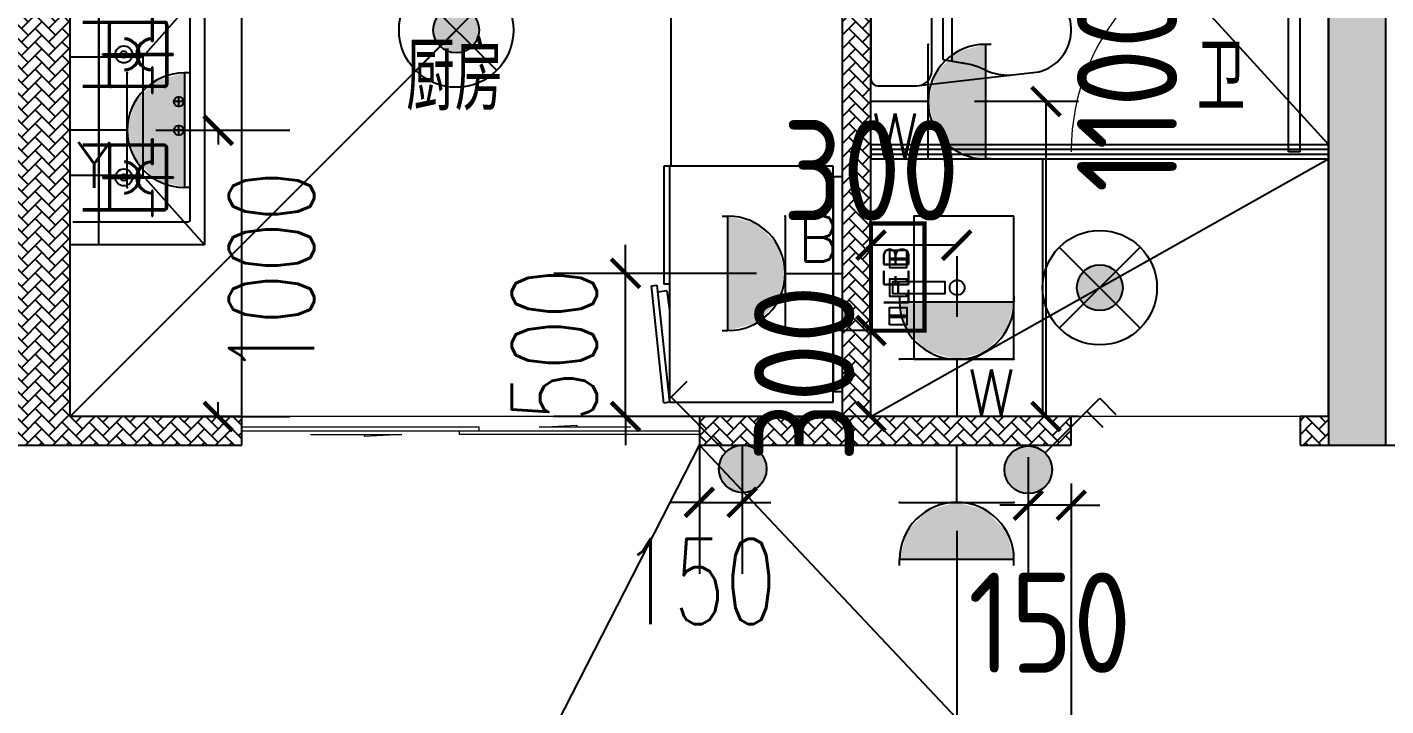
# Model space of a CAD drawing. Extents: x 3753737 to 4713801, y -857380 to 24339.
# Drawn here: x 4224763 to 4229513, y -763247 to -760876 of the extents above; entities that cross this region are included whole.
import ezdxf
from ezdxf.enums import TextEntityAlignment as Align

# ---------------------------------------------------------------- set-up
doc = ezdxf.new("R2010")
doc.units = 0
doc.header["$LTSCALE"] = 1000
doc.header["$MEASUREMENT"] = 0
doc.linetypes.add('DASH', pattern=[0.35, 0.25, -0.1])
doc.layers.get('0').update_dxf_attribs({"linetype": 'CONTINUOUS'})
doc.layers.get('Defpoints').update_dxf_attribs({"linetype": 'CONTINUOUS'})
for name, color, linetype in [('!!电气', 1, 'CONTINUOUS'), ('COLU', 7, 'CONTINUOUS'), ('CURTWALL', 4, 'CONTINUOUS'), ('EQUIP-插座', 3, 'CONTINUOUS'), ('EQUIP-照明', 3, 'CONTINUOUS'), ('IP-bath&kitchen-JOHNSON', 4, 'CONTINUOUS'), ('LVTRY', 252, 'CONTINUOUS'), ('P-bath&kitchen-JOHNSON', 4, 'CONTINUOUS'), ('S-砼墙填充', 251, 'CONTINUOUS'), ('TEL_TEXT', 7, 'CONTINUOUS'), ('WALL', 252, 'CONTINUOUS'), ('保温', 6, 'CONTINUOUS'), ('建筑-排气道', 252, 'CONTINUOUS')]:
    doc.layers.add(name, color=color, linetype=linetype)
for name, color, linetype, lineweight in [('EQUIP-消防', 3, 'CONTINUOUS', 20), ('PUB_HATCH', 8, 'CONTINUOUS', 9), ('PUB_TEXT', 7, 'CONTINUOUS', 20), ('WINDOW', 146, 'CONTINUOUS', 20), ('平面-空调预留孔', 252, 'CONTINUOUS', 15), ('立面-洞口示意', 252, 'CONTINUOUS', 13)]:
    doc.layers.add(name, color=color, linetype=linetype, lineweight=lineweight)
doc.styles.add('_TCH_DIM_T3', font='SIMPLEX.shx', dxfattribs={"width": 0.705882, "bigfont": 'GBCBIG.shx'})
doc.styles.add('_TEL_DIM', font='SIMPLEX', dxfattribs={"width": 0.8, "height": 3.5, "bigfont": 'HZTXT'})
doc.styles.add('DIM_FONT', font='SIMPLEX', dxfattribs={"width": 0.7, "bigfont": 'GBCBIG'})
doc.styles.get("Standard").update_dxf_attribs({"font": 'gbenor.shx', "bigfont": 'gbcbig.shx'})
doc.dimstyles.new('_TCH_ARCH&&100', dxfattribs={"dimtxt": 297.5, "dimasz": 100, "dimexe": 250, "dimexo": 300, "dimgap": 100, "dimtad": 1, "dimdec": 0, "dimzin": 0, "dimdsep": 46, "dimtxsty": '_TCH_DIM_T3', "dimblk": 'ARCHTICK', "dimcen": 0.09, "dimclrt": 7, "dimazin": 2, "dimtfac": 1, "dimtdec": 0, "dimtix": 1, "dimtmove": 2, "dimatfit": 3, "dimfxl": 1, "dimtolj": 1, "dimtzin": 0, "dimarcsym": 0})
doc.dimstyles.get("Standard").update_dxf_attribs({"dimscale": 100, "dimtxt": 3.5, "dimasz": 1, "dimexe": 2.5, "dimexo": 3, "dimgap": 1.5, "dimtad": 1, "dimdec": 0, "dimzin": 0, "dimdsep": 46, "dimtxsty": 'Standard', "dimblk": 'ARCHTICK', "dimcen": 0.09, "dimadec": 0, "dimazin": 0, "dimtfac": 1, "dimtdec": 0, "dimtix": 1, "dimtmove": 2, "dimatfit": 3, "dimfxl": 1, "dimtolj": 1, "dimtzin": 0, "dimarcsym": 0})
pattern_1 = [(45, (0, 0), (0, 47.4157523), [100.584, -33.528]), (135, (23.708, 23.708), (3e-15, 47.4157523), [100.584, -33.528])]

# ---------------------------------------------------------------- blocks, each defined once
blk = doc.blocks.new('GDGDGRD')
at = {"layer": 'S-砼墙填充'}
h = blk.add_hatch(color=252, dxfattribs=at)
h.dxf.hatch_style = 1
h.paths.add_polyline_path([(440466.6, 295815.4), (440466.6, 295615.4), (440816.5, 295615.4), (440816.5, 292815.4), (441016.5, 292815.4), (441016.5, 295815.4)])
at = {"layer": 'COLU', "color": 252}
blk.add_lwpolyline([(440466.6, 295815.4), (440466.6, 295615.4), (440816.5, 295615.4), (440816.5, 292815.4), (441016.5, 292815.4), (441016.5, 295815.4)], close=True, dxfattribs=at)
blk = doc.blocks.new('$lvtry$00000171')
for p, q in [((-74.2, 10.6), (-10.6, 74.2)), ((-69.8, -27.4), (27.4, 69.8)), ((-53, -53), (53, 53)), ((-27.4, -69.8), (69.8, 27.4)), ((10.6, -74.2), (74.2, -10.6))]:
    blk.add_line(p, q)
blk.add_circle((0, 0), 75)
blk.add_point((0, 0))
blk = doc.blocks.new('DSGDFGF')
blk.add_hatch(color=252).paths.add_polyline_path([(677792.1, 343575.9), (677790.9, 343578.7), (677782.6, 343575.2), (677783.8, 343572.5)])
at = {"color": 252}
for p, q in [((677781, 343575.1), (677792.8, 343580)), ((677781.6, 343574.8), (677782.2, 343575)), ((677792.6, 343568.1), (677782.1, 343568.1)), ((677792.6, 343566.8), (677782.1, 343566.8)), ((677782.2, 343575), (677783.5, 343571.8)), ((677782.3, 343566.8), (677782.3, 343547.2)), ((677783.5, 343571.8), (677792.7, 343575.6)), ((677787.3, 343577.7), (677787.3, 343538.6)), ((677791.4, 343578.9), (677793.1, 343579.6)), ((677791.4, 343578.9), (677792.7, 343575.6)), ((677792.3, 343566.8), (677792.3, 343545.4)), ((677781.8, 343558.8), (677784, 343558.3)), ((677784, 343558.3), (677781.8, 343558.3)), ((677792.9, 343558.9), (677790.7, 343558.4)), ((677790.7, 343558.4), (677792.9, 343558.4)), ((676457.7, 342790), (676387, 342860.7)), ((676468.9, 342807.1), (676404.1, 342871.9)), ((676471.8, 342832.4), (676429.4, 342874.8)), ((677752.3, 342860.3), (677792.3, 342860.3)), ((677752.3, 342080.3), (677752.3, 342860.3)), ((677792.3, 342080.3), (677792.3, 342860.3)), ((676415.3, 342775.8), (676372.8, 342818.3)), ((676440.6, 342778.8), (676375.8, 342843.6)), ((676292.3, 342675.2), (676292.3, 342335.2)), ((676451.7, 342700.2), (676317.3, 342700.2)), ((676451.7, 342700.2), (676891.6, 342650.1)), ((676505, 342363.4), (676505, 342646.9)), ((676543.6, 342608.4), (676622.4, 342622)), ((676543.6, 342608.4), (676543.6, 342402)), ((676575.6, 342613.9), (676575.6, 342396.5)), ((676543.6, 342402), (676622.4, 342388.4)), ((676451.7, 342310.2), (676879.4, 342358.9)), ((676317.3, 342310.2), (676451.7, 342310.2)), ((677792.3, 342080.3), (677752.3, 342080.3))]:
    blk.add_line(p, q, dxfattribs=at)
for points in [[(676792.3, 341855.3), (676442.3, 341855.3), (676442.3, 341355.6), (676792.3, 341355.6)], [(676357.2, 341735.5), (676357.2, 341675.5), (676417.2, 341675.5), (676417.2, 341735.5)], [(676412.2, 341708.5), (676412.2, 341702.5), (676362.2, 341702.5), (676362.2, 341708.5)], [(676387.2, 341585.5), (676387.2, 341625.5), (676367.2, 341625.5), (676367.2, 341585.5)], [(676387.2, 341625.5), (676387.2, 341585.5), (676552.2, 341585.5), (676552.2, 341625.5)], [(676357.2, 341475.5), (676357.2, 341535.5), (676417.2, 341535.5), (676417.2, 341475.5)], [(676412.2, 341502.5), (676412.2, 341508.5), (676362.2, 341508.5), (676362.2, 341502.5)]]:
    blk.add_lwpolyline(points, close=True, dxfattribs=at)
blk.add_lwpolyline([(676417.2, 341625.5), (676417.2, 341635.5), (676357.2, 341635.5), (676357.2, 341575.5), (676417.2, 341575.5), (676417.2, 341585.5)], dxfattribs=at)
blk.add_circle((676593.5, 341605.5), 26, dxfattribs=at)
for centre, radius, start, end in [((677793.5, 343561.9), 13.5, 155.1524, 208.9779), ((677800.8, 343573.5), 20.5, 177.9915, 196.9003), ((677781.4, 343574.2), 1, 111.5266, 175.7652), ((677800.9, 343573.5), 19.5, 177.4658, 196.2484), ((677781.9, 343574.4), 0.5, 112.733, 178.0542), ((677796, 343562.2), 14.6, 161.8973, 193.7147), ((677816.4, 343571), 24, 160.7609, 187.0487), ((677781, 343562.3), 12.4, 343.9451, 21.3478), ((677793.2, 343578.9), 1.17, 340.0401, 112.533), ((677781.3, 343561.9), 13.4, 330.1502, 25.0815), ((677793.2, 343579.1), 0.5, 340.7609, 112.533), ((677813.7, 343571.4), 20.6, 160.0401, 190.8473), ((677782.1, 343555.6), 0.5, 208.9779, 24.2283), ((677791.2, 343559.6), 9.42, 188.0154, 204.2283), ((677781.4, 343560.5), 11.7, 335.4186, 349.5177), ((677792.5, 343555.5), 0.5, 155.4186, 330.1502), ((676317.3, 342675.2), 25, 90, 180), ((676451.7, 342646.9), 53.3, 0, 90), ((676566.3, 342910.4), 293.8, 278.5172, 296.4631), ((676779.2, 342438.8), 224.1, 90, 111.4798), ((676839.7, 342506.4), 152.8, 285.0773, 70.1181), ((676566.3, 342100), 293.8, 63.5369, 81.4828), ((676317.3, 342335.2), 25, 180, 270), ((676451.7, 342363.4), 53.3, 270, 0), ((676779.2, 342571.5), 224.1, 248.5202, 270)]:
    blk.add_arc(centre, radius, start, end, dxfattribs=at)
at = {"color": 252, "lineweight": 13}
blk.add_arc((677772.3, 342080.3), 780, 91.4693, 180, dxfattribs=at)
at = {"color": 252, "extrusion": (0, 0, -1)}
blk.add_ellipse((676422.3, 342825.3), major_axis=(-35.4, 35.4), ratio=1, start_param=5.497787, end_param=11.780972, dxfattribs=at)
at = {"color": 252}
blk.add_open_spline([(677782.3, 343547.2), (677783.2, 343546.4), (677785, 343544.8), (677788.2, 343548.5), (677790.8, 343546.6), (677792.3, 343545.4)], degree=3, knots=[0, 0, 0, 0, 3.066329, 6.218313, 11.124135, 11.124135, 11.124135, 11.124135], dxfattribs=at)
blk.add_point((676422.3, 342825.3), dxfattribs=at)
at = {"layer": 'CURTWALL', "color": 252}
for p, q in [((676292.3, 342105.3), (677892.3, 342105.3)), ((676292.3, 342105.3), (676292.3, 342055.3)), ((677892.3, 342105.3), (677892.3, 342055.3)), ((676292.3, 342088.7), (677892.3, 342088.7)), ((676292.3, 342072), (677892.3, 342072)), ((676292.3, 342055.3), (677892.3, 342055.3))]:
    blk.add_line(p, q, dxfattribs=at)
at = {"layer": 'IP-bath&kitchen-JOHNSON', "color": 252}
for p, q in [((676492.3, 343855.3), (676492.3, 343055)), ((676542.3, 343855.3), (676542.3, 342955)), ((676755.5, 343548.5), (676817.3, 343638)), ((676542.3, 343553.9), (676542.4, 343406.7)), ((676715.9, 343490.9), (676591.6, 343490.9)), ((676803.7, 343480.3), (676967, 343480.3)), ((676715.9, 343469.9), (676591.6, 343469.9)), ((676755.5, 343412.1), (676817.3, 343322.7)), ((676492.3, 343055), (676292.3, 343055)), ((676542.3, 343035), (677892.3, 343035)), ((676542.3, 343000), (677192.3, 343000)), ((677192.3, 342990), (677192.3, 343000)), ((676542.3, 342955), (676292.3, 342955)), ((676542.3, 342990), (677192.3, 342990)), ((676542.3, 342955), (677892.3, 342955)), ((677892.3, 342990), (677792.3, 342990)), ((677792.3, 342980), (677792.3, 342990)), ((677892.3, 342980), (677792.3, 342980))]:
    blk.add_line(p, q, dxfattribs=at)
blk.add_lwpolyline([(676542.3, 343553.9), (676558.1, 343553.9), (676558.1, 343406.7), (676542.4, 343406.7)], dxfattribs=at)
for points in [[(676573, 343506.6, 0.364142), (676558.1, 343518.1, 0.020495)], [(676591.6, 343490.9, -0.21439), (676573, 343506.6, -7.649644)], [(676573, 343454, -0.364142), (676558.1, 343442.6, -0.020495)], [(676591.8, 343469.9, 0.214893), (676573, 343454, 7.649644)]]:
    blk.add_lwpolyline(points, format="xyb", dxfattribs=at)
blk.add_arc((676715.9, 343480.4), 10.5, 270.0085, 90.0085, dxfattribs=at)
for centre, major_axis, ratio, start_param, end_param in [((676723.6, 343480.4), (0, 53.6), 0.987577, 1.76809, 7.656688), ((676721.1, 343480.4), (0, -51), 0.990052, -1.36297, 4.504563), ((676720.1, 343480.4), (0, -26.8), 0.994812, -1.167677, 4.309269), ((676707.1, 343492.9), (-1.43, 0), 0.85, 4.712389, 10.995574), ((676731.5, 343492.9), (-1.43, 0), 0.85, 4.712389, 10.995574), ((676707.1, 343467.9), (-1.43, 0), 0.85, -1.570796, 4.712389), ((676731.5, 343467.9), (-1.43, 0), 0.85, 4.712389, 10.995574)]:
    blk.add_ellipse(centre, major_axis=major_axis, ratio=ratio, start_param=start_param, end_param=end_param, dxfattribs=at)
at = {"layer": 'LVTRY', "color": 252}
for p, q in [((676292.3, 341155.3), (676292.3, 342055.3)), ((676292.3, 342055.3), (676892.3, 342055.3)), ((676892.3, 342055.3), (676892.3, 341155.3)), ((676892.3, 341155.3), (676292.3, 341155.3))]:
    blk.add_line(p, q, dxfattribs=at)
at = {"layer": 'P-bath&kitchen-JOHNSON', "color": 252}
for p, q in [((677792.3, 343566.8), (677782.3, 343566.8)), ((677782.3, 343566.8), (677782.3, 342980)), ((677792.3, 342980), (677792.3, 343566.8)), ((677745, 343529.5), (677745, 343504.1)), ((677776.6, 343529.5), (677745, 343529.5)), ((677782.2, 343542.4), (677788.6, 343542.4)), ((677782.2, 343512.4), (677782.2, 343542.4)), ((677785.1, 343542.4), (677787.4, 343540.1)), ((677785.1, 343523.3), (677785.1, 343542.4)), ((677785.1, 343531.5), (677785.1, 343512.4)), ((677787.4, 343524.9), (677787.4, 343540.1)), ((677787.4, 343524.9), (677787.4, 343514.7)), ((677788.6, 343542.4), (677790.3, 343540.6)), ((677788.6, 343540.1), (677788.6, 343542.4)), ((677790.3, 343540.1), (677790.3, 343540.6)), ((677798.5, 343529.5), (677853.2, 343529.5)), ((677803.9, 343542.4), (677806.8, 343542.4)), ((677803.9, 343542.4), (677803.9, 343512.4)), ((677806.8, 343542.4), (677809.1, 343540.1)), ((677806.8, 343542.4), (677806.8, 343524.9)), ((677806.8, 343512.4), (677806.8, 343529.8)), ((677809.1, 343514.7), (677809.1, 343540.1)), ((677830.2, 343504.1), (677830.2, 343529.5)), ((677709.2, 343493.7), (677709.2, 343078.1)), ((677709.2, 343493.7), (677734.6, 343493.7)), ((677734.6, 343493.7), (677734.6, 343078.1)), ((677776.6, 343504.1), (677745, 343504.1)), ((677782.2, 343512.4), (677788.6, 343512.4)), ((677785.1, 343512.4), (677787.4, 343514.7)), ((677788.6, 343514.7), (677788.6, 343512.4)), ((677788.6, 343512.4), (677790.3, 343514.1)), ((677790.3, 343514.7), (677790.3, 343514.1)), ((677798.5, 343504.1), (677853.2, 343504.1)), ((677803.9, 343512.4), (677806.8, 343512.4)), ((677806.8, 343512.4), (677809.1, 343514.7)), ((677709.2, 343078.1), (677734.6, 343078.1)), ((677744.9, 343042.3), (677744.9, 343067.7)), ((677744.9, 343067.7), (677776.6, 343067.7)), ((677778.9, 343070), (677776.6, 343067.7)), ((677776.6, 343067.7), (677776.6, 343042.3)), ((677778.9, 343070), (677778.9, 343040)), ((677781.8, 343070), (677778.9, 343070)), ((677781.8, 343070), (677781.8, 343040)), ((677793.3, 343070), (677796.2, 343070)), ((677793.3, 343040), (677793.3, 343070)), ((677796.2, 343040), (677796.2, 343070)), ((677796.2, 343070), (677797.9, 343068.3)), ((677797.9, 343041.8), (677797.9, 343068.3)), ((677744.9, 343042.3), (677776.6, 343042.3)), ((677778.9, 343040), (677776.6, 343042.3)), ((677781.8, 343040), (677778.9, 343040)), ((677793.3, 343040), (677796.2, 343040)), ((677782.3, 342980), (677792.3, 342980))]:
    blk.add_line(p, q, dxfattribs=at)
at = {"layer": 'P-bath&kitchen-JOHNSON', "color": 252, "linetype": 'DASH'}
blk.add_arc((677778.5, 342977.6), 586.2, 89.7967, 179.3922, dxfattribs=at)
at = {"layer": 'P-bath&kitchen-JOHNSON', "color": 252}
blk.add_arc((677844.7, 343516.8), 15.3, 304.053, 55.9616, dxfattribs=at)
for centre, major_axis, start_param, end_param in [((677745, 343493.7), (0, 10.4), 0, 1.570796), ((677744.9, 343078.1), (0, 35.7), 1.570796, 3.141593), ((677744.9, 343078.1), (0, 10.4), 1.570796, 3.141593)]:
    blk.add_ellipse(centre, major_axis=major_axis, ratio=1, start_param=start_param, end_param=end_param, dxfattribs=at)
at = {"layer": 'LVTRY', "color": 252, "xscale": -0.6666666667107826, "yscale": 0.6666666667107826}
blk.add_blockref('$lvtry$00000171', (676672.3, 343725.3), dxfattribs=at)
blk = doc.blocks.new('A-Kitchen-7')
at = {"layer": 'LVTRY'}
for p, q in [((-518.7, 779.7), (-7.2, 834.3)), ((-7.2, 834.3), (-3.6, 810.6)), ((-515, 756), (-518.7, 779.7)), ((-3.6, 810.6), (-515, 756)), ((-29.1, 767), (-35.2, 806.4)), ((515, 780), (0, 780)), ((0, 756), (0, 780)), ((515, 756), (515, 780)), ((515, 756), (-515, 756)), ((-515, 756), (-515, 40)), ((-485.6, 760.5), (-484.9, 756)), ((-29.1, 767), (-112.1, 756)), ((515, 40), (515, 756)), ((-515, 40), (515, 40))]:
    blk.add_line(p, q, dxfattribs=at)
blk.add_lwpolyline([(-468.9, 40), (-468.9, 0), (468.9, 0), (468.9, 40)], close=True, dxfattribs=at)
blk = doc.blocks.new('rtyg7uyhg')
at = {"layer": 'LVTRY'}
for p, q in [((193590.3, 45458.1), (193590.3, 45069.5)), ((194234.6, 45488.8), (193621, 45488.8)), ((194265.3, 45069.5), (194265.3, 45458.1)), ((193896.4, 45429.9), (193857.6, 45326.3)), ((193925.8, 45440.4), (193940.1, 45432.2)), ((193682.3, 45407), (193887.8, 45407)), ((193875.3, 45316), (193945.6, 45401.5)), ((194111.9, 45407), (194173.3, 45407)), ((193621, 45130.8), (193621, 45345.6)), ((193857.6, 45326.3), (193875.3, 45316)), ((194009.6, 45345.6), (194009.6, 45130.8)), ((194050.5, 45130.8), (194050.5, 45345.6)), ((194234.6, 45345.6), (194234.6, 45130.8)), ((193621, 45038.8), (194234.6, 45038.8)), ((193948.3, 45069.5), (193682.3, 45069.5)), ((194173.3, 45069.5), (194111.9, 45069.5))]:
    blk.add_line(p, q, dxfattribs=at)
for centre, radius in [((193866.4, 45437.7), 20.5), ((193989.2, 45437.7), 20.5), ((194071, 45437.7), 20.5), ((193815.3, 45238.2), 25.6), ((194137.5, 45238.2), 25.6)]:
    blk.add_circle(centre, radius, dxfattribs=at)
for centre, radius, start, end in [((193621, 45458.1), 30.7, 90, 180), ((194234.6, 45458.1), 30.7, 360, 90), ((193915.6, 45422.7), 20.5, 60, 159.4623), ((193929.8, 45414.5), 20.5, 320.5377, 60), ((193682.3, 45345.6), 61.4, 90, 180), ((193948.3, 45345.6), 61.4, 360, 90), ((194111.9, 45345.6), 61.4, 90, 180), ((194173.3, 45345.6), 61.4, 360, 90), ((193682.3, 45130.8), 61.4, 180, 270), ((193948.3, 45130.8), 61.4, 270, 360), ((194111.9, 45130.8), 61.4, 180, 270), ((194173.3, 45130.8), 61.4, 270, 360), ((193621, 45069.5), 30.7, 180, 270), ((194234.6, 45069.5), 30.7, 270, 360)]:
    blk.add_arc(centre, radius, start, end, dxfattribs=at)
at = {"layer": 'LVTRY', "style": 'DIM_FONT', "width": 0.8, "flags": 9}
for tag in ['YSIZE', 'XSIZE']:
    blk.add_attdef(tag, (193927.8, 45487.8), '', height=0.5, rotation=90, dxfattribs=at)
blk = doc.blocks.new('FRSDFDGDGDRGDR')
at = {"layer": '平面-空调预留孔', "color": 252}
for p, q in [((699612.3, 775044), (699612.3, 775441.2)), ((699618.9, 775447.8), (699746.3, 775447.8)), ((699746.3, 775447.8), (699746.3, 775355.4)), ((699719.9, 775342.2), (699719.9, 775143)), ((699726.5, 775348.8), (699739.7, 775348.8)), ((699726.5, 775136.4), (699739.7, 775136.4)), ((699746.3, 775129.8), (699746.3, 775037.4)), ((699746.3, 775037.4), (699618.9, 775037.4))]:
    blk.add_line(p, q, dxfattribs=at)
blk.add_lwpolyline([(699766.1, 775166.7), (699792.5, 775153.5), (699792.5, 775057.2), (699766.1, 775044), (699766.1, 775017.6), (699618.9, 775017.6, -0.414214), (699592.5, 775044), (699592.5, 775441.2, -0.414214), (699618.9, 775467.6), (699766.1, 775467.6), (699766.1, 775441.2), (699792.5, 775428), (699792.5, 775331.6), (699766.1, 775318.4)], format="xyb", close=True, dxfattribs=at)
for centre, radius in [((699739.7, 775331.6), 10.6), ((699739.7, 775243.2), 15.8), ((699739.7, 775153.5), 10.6)]:
    blk.add_circle(centre, radius, dxfattribs=at)
for centre, start, end in [((699618.9, 775441.2), 90, 180), ((699726.5, 775342.2), 90, 180), ((699739.7, 775355.4), 270, 360), ((699726.5, 775143), 180, 270), ((699739.7, 775129.8), 0, 90), ((699618.9, 775044), 180, 270)]:
    blk.add_arc(centre, 6.6, start, end, dxfattribs=at)
blk = doc.blocks.new('*U152')
h = blk.add_hatch(color=5)
h.set_gradient(color1=(0, 0, 255), rotation=180, tint=1)
h.paths.add_polyline_path([(0, 0), (-6.35, -6.35), (-6.35, -2.159), (-15, -2.159), (-15, 2.159), (-6.35, 2.159), (-6.35, 6.35)])
at = {"color": 0, "linetype": 'Continuous'}
blk.add_lwpolyline([(0, 0), (-6.35, -6.35), (-6.35, -2.159), (-15, -2.159), (-15, 2.159), (-6.35, 2.159), (-6.35, 6.35)], close=True, dxfattribs=at)
blk = doc.blocks.new('VXCVXVXVDXVDX')
at = {"layer": 'PUB_HATCH'}
blk.add_hatch(color=252, dxfattribs=at).paths.add_polyline_path([(436751.6, 295600.4), (436751.6, 295330.4), (436646.6, 295330.4), (436646.6, 295345.4), (436716.6, 295345.4), (436736.6, 295365.4), (436736.6, 295565.4), (436716.6, 295585.4), (436466.6, 295585.4), (436446.6, 295565.4), (436446.6, 295365.4), (436466.6, 295345.4), (436536.6, 295345.4), (436536.6, 295330.4), (436431.6, 295330.4), (436431.6, 295600.4)])
at = {"layer": 'LVTRY', "color": 252}
for p, q in [((436536.6, 295345.4), (436536.6, 295330.4)), ((436646.6, 295345.4), (436646.6, 295330.4)), ((436416.6, 294415.4), (436886.8, 294415.4)), ((436516.6, 293515.4), (436516.6, 294415.4)), ((436670.8, 294172.4), (436886.8, 294415.4)), ((436886.8, 294415.4), (436886.8, 293515.4)), ((436826.6, 294335.4), (436426.6, 294335.4)), ((436516.6, 294325.4), (436516.6, 293605.4)), ((436701.8, 294225.4), (436701.8, 294315.4)), ((436701.8, 294315.4), (436706.3, 294315.4)), ((436706.3, 294315.4), (436706.3, 294225.4)), ((436836.6, 293605.4), (436836.6, 294325.4)), ((436461.6, 294295.4), (436746.6, 294295.4)), ((436461.6, 294290.4), (436746.6, 294290.4)), ((436551.6, 294075.4), (436551.6, 294285.4)), ((436556.6, 294075.4), (436556.6, 294285.4)), ((436751.6, 294285.4), (436751.6, 294075.4)), ((436756.6, 294285.4), (436756.6, 294075.4)), ((436706.3, 294225.4), (436701.8, 294225.4)), ((436416.6, 294172.4), (436670.8, 294172.4)), ((436516.6, 293757.3), (436516.6, 294172.4)), ((436531.6, 294182.6), (436659.1, 294182.6)), ((436531.6, 294178.1), (436531.6, 294182.6)), ((436659.1, 294178.1), (436531.6, 294178.1)), ((436776.6, 294182.6), (436649.1, 294182.6)), ((436649.1, 294182.6), (436649.1, 294178.1)), ((436649.1, 294178.1), (436776.6, 294178.1)), ((436659.1, 294182.6), (436659.1, 294178.1)), ((436670.8, 294172.4), (436670.8, 293757.3)), ((436776.6, 294178.1), (436776.6, 294182.6)), ((436706.3, 294135.4), (436701.8, 294135.4)), ((436701.8, 294135.4), (436701.8, 294045.4)), ((436706.3, 294045.4), (436706.3, 294135.4)), ((436746.6, 294070.4), (436461.6, 294070.4)), ((436746.6, 294065.4), (436461.6, 294065.4)), ((436701.8, 294045.4), (436706.3, 294045.4)), ((436796.6, 293996), (436796.6, 294034.8)), ((436816, 294015.4), (436777.2, 294015.4)), ((436796.6, 293896), (436796.6, 293934.8)), ((436701.8, 293795.4), (436701.8, 293885.4)), ((436701.8, 293885.4), (436706.3, 293885.4)), ((436706.3, 293885.4), (436706.3, 293795.4)), ((436816, 293915.4), (436777.2, 293915.4)), ((436746.6, 293865.4), (436461.6, 293865.4)), ((436746.6, 293860.4), (436461.6, 293860.4)), ((436551.6, 293855.4), (436551.6, 293645.4)), ((436556.6, 293855.4), (436556.6, 293645.4)), ((436751.6, 293645.4), (436751.6, 293855.4)), ((436756.6, 293645.4), (436756.6, 293855.4)), ((436706.3, 293795.4), (436701.8, 293795.4)), ((436670.8, 293757.3), (436416.6, 293757.3)), ((436659.1, 293752.6), (436531.6, 293752.6)), ((436531.6, 293752.6), (436531.6, 293748.1)), ((436531.6, 293748.1), (436659.1, 293748.1)), ((436649.1, 293748.1), (436649.1, 293752.6)), ((436649.1, 293752.6), (436776.6, 293752.6)), ((436776.6, 293748.1), (436649.1, 293748.1)), ((436659.1, 293748.1), (436659.1, 293752.6)), ((436886.8, 293515.4), (436670.8, 293757.3)), ((436776.6, 293752.6), (436776.6, 293748.1)), ((436706.3, 293705.4), (436701.8, 293705.4)), ((436701.8, 293705.4), (436701.8, 293615.4)), ((436706.3, 293615.4), (436706.3, 293705.4)), ((436461.6, 293640.4), (436746.6, 293640.4)), ((436461.6, 293635.4), (436746.6, 293635.4)), ((436701.8, 293615.4), (436706.3, 293615.4)), ((436426.6, 293595.4), (436826.6, 293595.4)), ((436886.8, 293515.4), (436416.6, 293515.4))]:
    blk.add_line(p, q, dxfattribs=at)
for points in [[(436416.6, 295615.4), (436766.6, 295615.4), (436766.6, 295315.4), (436416.6, 295315.4)], [(436431.6, 295600.4), (436751.6, 295600.4), (436751.6, 295330.4), (436431.6, 295330.4)], [(436716.6, 295345.4), (436466.6, 295345.4), (436446.6, 295365.4), (436446.6, 295565.4), (436466.6, 295585.4), (436716.6, 295585.4), (436736.6, 295565.4), (436736.6, 295365.4), (436716.6, 295345.4)]]:
    blk.add_lwpolyline(points, close=True, dxfattribs=at)
blk.add_lwpolyline([(437016.6, 292915.4), (437016.6, 295015.4), (438516.6, 295015.4), (438516.6, 293789.4)], dxfattribs=at)
for centre, radius in [((436604.1, 294180.4), 29.7), ((436604.1, 294180.4), 11.7), ((436796.6, 294015.4), 17), ((436796.6, 293915.4), 17), ((436604.1, 293750.4), 29.7), ((436604.1, 293750.4), 11.7)]:
    blk.add_circle(centre, radius, dxfattribs=at)
for centre, radius, start, end in [((436526.6, 294325.4), 10, 90, 180), ((436826.6, 294325.4), 10, 0, 90), ((436561.6, 294285.4), 10, 90, 180), ((436561.6, 294285.4), 5, 90, 180), ((436746.6, 294285.4), 10, 0, 90), ((436746.6, 294285.4), 5, 0, 90), ((436604.1, 294180.4), 56.7, 2.2742, 87.7258), ((436604.1, 294180.4), 52.2, 2.4704, 87.5296), ((436704.1, 294180.4), 56.7, 92.2742, 177.7258), ((436704.1, 294180.4), 52.2, 92.4704, 177.5296), ((436604.1, 294180.4), 56.7, 272.2742, 357.7258), ((436604.1, 294180.4), 52.2, 272.4704, 357.5296), ((436704.1, 294180.4), 56.7, 182.2742, 267.7258), ((436704.1, 294180.4), 52.2, 182.4704, 267.5296), ((436561.6, 294075.4), 10, 180, 270), ((436561.6, 294075.4), 5, 180, 270), ((436746.6, 294075.4), 5, 270, 0), ((436746.6, 294075.4), 10, 270, 0), ((436561.6, 293855.4), 10, 90, 180), ((436561.6, 293855.4), 5, 90, 180), ((436746.6, 293855.4), 10, 0, 90), ((436746.6, 293855.4), 5, 0, 90), ((436604.1, 293750.4), 56.7, 2.2742, 87.7258), ((436604.1, 293750.4), 52.2, 2.4704, 87.5296), ((436704.1, 293750.4), 56.7, 92.2742, 177.7258), ((436704.1, 293750.4), 52.2, 92.4704, 177.5296), ((436604.1, 293750.4), 56.7, 272.2742, 357.7258), ((436604.1, 293750.4), 52.2, 272.4704, 357.5296), ((436704.1, 293750.4), 56.7, 182.2742, 267.7258), ((436704.1, 293750.4), 52.2, 182.4704, 267.5296), ((436561.6, 293645.4), 10, 180, 270), ((436561.6, 293645.4), 5, 180, 270), ((436746.6, 293645.4), 5, 270, 0), ((436746.6, 293645.4), 10, 270, 0), ((436526.6, 293605.4), 10, 180, 270), ((436826.6, 293605.4), 10, 270, 0)]:
    blk.add_arc(centre, radius, start, end, dxfattribs=at)
at = {"layer": '立面-洞口示意', "color": 252}
blk.add_lwpolyline([(436416.6, 295615.4), (436645.1, 295521.4), (436766.6, 295315.4)], dxfattribs=at)
at = {"color": 252, "rotation": 90}
blk.add_blockref('FRSDFDGDGDRGDR', (1212534.1, -404177.2), dxfattribs=at)
at = {"color": 252, "xscale": -1}
blk.add_blockref('rtyg7uyhg', (632006.9, 250026.6), dxfattribs=at)
at = {"layer": 'LVTRY', "color": 252, "extrusion": (0, 0, -1), "xscale": -0.7999999999883585, "yscale": 0.7999999999883585, "zscale": -0.7999999999883585, "rotation": 270}
blk.add_blockref('A-Kitchen-7', (-439116.6, 293377.4), dxfattribs=at)
at = {"layer": '建筑-排气道', "color": 252, "extrusion": (0, 0, -1), "xscale": 5, "yscale": 5, "zscale": -5, "rotation": 90}
blk.add_blockref('*U152', (-436581.7, 295283.1), dxfattribs=at)
blk = doc.blocks.new('VXVXVXDVXDVXVDX')
at = {"layer": '保温', "linetype": 'ByBlock', "ltscale": 10}
h = blk.add_hatch(dxfattribs=at)
h.set_pattern_fill('AR-HBONE', color=251, scale=55)
h.set_pattern_definition(pattern_1)
h.paths.add_polyline_path([(439216.6, 295615.4), (439116.6, 295615.4), (439116.6, 292815.4), (439216.6, 292815.2)])
h = blk.add_hatch(dxfattribs=at)
h.set_pattern_fill('AR-HBONE', color=251, scale=55)
h.set_pattern_definition(pattern_1)
h.paths.add_polyline_path([(436416.6, 294915.4), (436216.6, 294915.4), (436216.6, 292815.4), (436416.6, 292815.2)])
h = blk.add_hatch(dxfattribs=at)
h.set_pattern_fill('AR-HBONE', color=251, scale=55)
h.set_pattern_definition(pattern_1)
h.paths.add_polyline_path([(437016.6, 292815.4), (437016.6, 292915.4), (436416.6, 292915.4), (436416.6, 292815.4)])
h = blk.add_hatch(dxfattribs=at)
h.set_pattern_fill('AR-HBONE', color=251, scale=55)
h.set_pattern_definition(pattern_1)
h.paths.add_polyline_path([(439116.6, 292815.3), (439116.6, 292915.4), (438616.6, 292915.4), (438616.6, 292815.3)])
h = blk.add_hatch(dxfattribs=at)
h.set_pattern_fill('AR-HBONE', color=251, scale=55)
h.set_pattern_definition(pattern_1)
h.paths.add_polyline_path([(439916.5, 292815.4), (439916.5, 292915.4), (439216.5, 292915.4), (439216.5, 292815.4)])
h = blk.add_hatch(dxfattribs=at)
h.set_pattern_fill('AR-HBONE', color=251, scale=55)
h.set_pattern_definition([(45, (-568246.073, -58773.168), (0, 47.4157523), [100.584, -33.528]), (135, (-568222.366, -58749.46), (3e-15, 47.4157523), [100.584, -33.528])])
h.paths.add_polyline_path([(440816.5, 292815.4), (440816.5, 292915.4), (440716.5, 292915.4), (440716.5, 292815.4)])
blk = doc.blocks.new('$DorLib2D$00000131')
at = {"color": 0, "linetype": 'Continuous'}
for p, q in [((0.15, 0.125), (0.2319, 0.1973)), ((0.2319, 0.1973), (0.2319, 0.125)), ((-0.5, 0.125), (-0.5, 0)), ((0.0192, 0.125), (-0.5, 0.125)), ((0.0192, 0), (0.0192, 0.125)), ((0.35, 0.125), (0.15, 0.125)), ((-0.5, 0), (0.0192, 0)), ((-0.024, 0), (0.5, 0)), ((-0.024, -0.125), (-0.024, 0)), ((0.5, 0), (0.5, -0.125)), ((-0.35, -0.125), (-0.15, -0.125)), ((-0.2319, -0.1973), (-0.2319, -0.125)), ((-0.15, -0.125), (-0.2319, -0.1973)), ((0.5, -0.125), (-0.024, -0.125))]:
    blk.add_line(p, q, dxfattribs=at)
blk = doc.blocks.new('A$C100F5A36')
at = {"layer": 'WALL', "color": 252}
for p, q in [((30302.5, -12582.4), (30302.5, -9882.4)), ((30402.5, -12582.4), (30402.5, -9882.4)), ((32002.5, -12582.4), (32002.5, -9882.4)), ((27602.5, -12582.4), (27602.5, -10382.4)), ((28202.5, -12582.4), (27602.5, -12582.4)), ((28202.5, -12682.4), (28202.5, -12582.4)), ((30302.5, -12582.4), (29802.5, -12582.4)), ((29802.5, -12582.4), (29802.5, -12682.4)), ((31102.4, -12582.4), (30402.5, -12582.4)), ((31102.4, -12682.4), (31102.4, -12582.4)), ((32002.5, -12582.4), (31902.4, -12582.4)), ((31902.4, -12582.4), (31902.4, -12682.4)), ((27302.5, -12682.4), (27502.5, -12682.4)), ((27502.5, -12682.4), (28202.5, -12682.4)), ((29802.5, -12682.4), (30302.5, -12682.4)), ((30302.5, -12682.4), (31102.4, -12682.4)), ((31902.4, -12682.4), (32102.5, -12682.4)), ((32102.5, -12682.4), (32252.5, -12682.4))]:
    blk.add_line(p, q, dxfattribs=at)
at = {"layer": 'WINDOW', "color": 252}
for p, q in [((29802.5, -12582.4), (28202.5, -12582.4)), ((31902.4, -12582.4, 800), (31102.4, -12582.4, 800))]:
    blk.add_line(p, q, dxfattribs=at)
at = {"layer": 'WINDOW', "color": 252, "linetype": 'DASH'}
for p, q in [((31102.4, -12582.4), (31102.4, -12682.4)), ((31902.4, -12682.4), (31902.4, -12582.4))]:
    blk.add_line(p, q, dxfattribs=at)
at = {"color": 252}
for name, p in [('GDGDGRD', (-408814.1, -305497.8)), ('VXVXVXDVXDVXVDX', (-408814.1, -305497.8)), ('VXCVXVXVDXVDX', (-408814.1, -305497.8)), ('DSGDFGF', (-645889.9, -353737.7))]:
    blk.add_blockref(name, p, dxfattribs=at)
at = {"layer": 'WINDOW', "color": 252, "xscale": -1600, "yscale": -100, "zscale": -1600, "rotation": 179.9999999993902}
blk.add_blockref('$DorLib2D$00000131', (29002.5, -12632.4), dxfattribs=at)
at = {"layer": 'PUB_TEXT', "color": 252}
for s, height, p in [('厨房', 236.31, (28777.4, -11513.6)), ('卫', 236.3, (31541.6, -11513.6))]:
    blk.add_text(s, height=height, dxfattribs=at).set_placement(p)
blk = doc.blocks.new('$equip$00001149')
for p, q in [((-0.354, 0.354), (0.354, -0.354)), ((0.354, 0.354), (-0.354, -0.354))]:
    blk.add_line(p, q)
for radius in [0.5, 0.2]:
    blk.add_circle((0, 0), radius)
for points in [[(-0.1, 0.173), (0.1, 0.173), (-0.173, 0.1), (0.173, 0.1)], [(0, 0.2), (0, 0.2), (-0.1, 0.173), (0.1, 0.173)], [(-0.173, 0.1), (0.173, 0.1), (-0.2, 0), (0.2, 0)], [(-0.173, -0.1), (0.173, -0.1), (-0.2, 0), (0.2, 0)], [(-0.1, -0.173), (0.1, -0.173), (-0.173, -0.1), (0.173, -0.1)], [(0, -0.2), (0, -0.2), (-0.1, -0.173), (0.1, -0.173)]]:
    blk.add_solid(points)
at = {"flags": 9}
blk.add_attdef('A', (0, 0), '', height=0.00002, dxfattribs=at)
blk = doc.blocks.new('$equip$00001962')
for p, q in [((0.147, 0.356), (0.625, 0.833)), ((0.625, 0.833), (0.766, 0.692))]:
    blk.add_line(p, q)
blk.add_circle((0, 0.208), 0.208)
for p in [(0, 0.417), (-0.208, 0.208), (0.208, 0.208), (0, 0)]:
    blk.add_point(p)
for points in [[(-0.104, 0.389), (0.104, 0.389), (-0.18, 0.313), (0.18, 0.313)], [(0, 0.417), (0, 0.417), (-0.104, 0.389), (0.104, 0.389)], [(-0.18, 0.313), (0.18, 0.313), (-0.208, 0.208), (0.208, 0.208)], [(-0.18, 0.104), (0.18, 0.104), (-0.208, 0.208), (0.208, 0.208)], [(-0.104, 0.028), (0.104, 0.028), (-0.18, 0.104), (0.18, 0.104)], [(0, 0), (0, 0), (-0.104, 0.028), (0.104, 0.028)]]:
    blk.add_solid(points)
at = {"layer": 'TEL_TEXT', "style": '_TEL_DIM', "flags": 1}
blk.add_attdef('A', text='', height=0.00002, dxfattribs=at).set_placement((0, 0), align=Align.MIDDLE_CENTER)
blk = doc.blocks.new('$equip$00001764')
for p, q in [((-0.5, 1.05), (-0.5, 1)), ((-0.5, 1), (0.5, 1)), ((0.5, 1.05), (0.5, 1)), ((0.5, 0.5), (-0.5, 0.5)), ((0, 0.5), (0, 0))]:
    blk.add_line(p, q)
blk.add_arc((0, 1), 0.5, 180, 0)
for p in [(-0.5, 0.5), (0.5, 0.5), (0, 0)]:
    blk.add_point(p)
for points in [[(0.433, 0.75), (-0.433, 0.75), (0.5, 1), (-0.5, 1)], [(0.25, 0.567), (-0.25, 0.567), (0.433, 0.75), (-0.433, 0.75)], [(0, 0.5), (0, 0.5), (0.25, 0.567), (-0.25, 0.567)]]:
    blk.add_solid(points)
at = {"color": 7, "style": '_TEL_DIM'}
blk.add_attdef('$TEXT$', text='', height=0.4, dxfattribs=at).set_placement((0.303, 0.211), align=Align.MIDDLE_CENTER)
at = {"color": 7, "style": '_TEL_DIM', "flags": 1}
blk.add_attdef('A', text='', height=0.00002, dxfattribs=at).set_placement((0, 0), align=Align.MIDDLE_CENTER)
blk = doc.blocks.new('_ArchTick')
at = {"color": 0, "linetype": 'ByBlock', "const_width": 0.15}
blk.add_lwpolyline([(-0.5, -0.5), (0.5, 0.5)], dxfattribs=at)
blk = doc.blocks.new('*D238')
at = {"layer": '!!电气', "color": 0, "lineweight": -2, "transparency": 16777216}
for p, q in [((4227771.8, -761936), (4227463.4, -761936)), ((4227713.4, -762236), (4227713.4, -761936)), ((4227771.8, -762236), (4227463.4, -762236))]:
    blk.add_line(p, q, dxfattribs=at)
at = {"layer": 'Defpoints', "color": 0, "transparency": 16777216}
for p in [(4227713.4, -761936), (4228071.8, -761936), (4228071.8, -762236)]:
    blk.add_point(p, dxfattribs=at)
at = {"layer": '!!电气', "color": 0, "lineweight": -2, "transparency": 16777216, "xscale": 100, "yscale": 100, "zscale": 100}
for p, rotation in [((4227713.4, -761936), 90), ((4227713.4, -762236), 270)]:
    blk.add_blockref('_ArchTick', p, dxfattribs=dict(at, rotation=rotation))
at = {"layer": '!!电气', "color": 0, "transparency": 16777216, "insert": (4227480, -762086), "char_height": 350, "attachment_point": 5, "rotation": 90}
blk.add_mtext('\\A1;300', dxfattribs=at)
blk = doc.blocks.new('$equip$00002389')
for p, q in [((-0.65, 0.65), (-0.65, 0)), ((0.65, 0.65), (-0.65, 0.65)), ((0.65, 0), (0.65, 0.65)), ((-0.65, 0), (0.65, 0))]:
    blk.add_line(p, q)
at = {"const_width": 0.05}
blk.add_lwpolyline([(-0.65, 0.65), (0.65, 0.65), (0.65, 0), (-0.65, 0), (-0.65, 0.65), (0.65, 0.65)], dxfattribs=at)
for p in [(0, 0.65), (-0.65, 0.325), (0.65, 0.325), (0, 0)]:
    blk.add_point(p)
at = {"color": 7, "style": '_TEL_DIM'}
blk.add_attdef('$TEXT$', text='', height=0.3, dxfattribs=at).set_placement((0.006, 0.343), align=Align.MIDDLE_CENTER)
at = {"color": 7, "style": '_TEL_DIM', "flags": 1}
blk.add_attdef('A', text='', height=0.00002, dxfattribs=at).set_placement((0, 0), align=Align.MIDDLE_CENTER)
blk = doc.blocks.new('*D240')
at = {"layer": '!!电气', "color": 0, "lineweight": -2, "transparency": 16777216}
for p, q in [((4228013.4, -761637.6), (4227713.4, -761637.6)), ((4228013.4, -761676.2), (4228013.4, -761887.6)), ((4227713.4, -761734.6), (4227713.4, -761887.6))]:
    blk.add_line(p, q, dxfattribs=at)
at = {"layer": 'Defpoints', "color": 0, "transparency": 16777216}
for p in [(4228013.4, -761376.2), (4227713.4, -761434.6), (4227713.4, -761637.6)]:
    blk.add_point(p, dxfattribs=at)
at = {"layer": '!!电气', "color": 0, "lineweight": -2, "transparency": 16777216, "xscale": 100, "yscale": 100, "zscale": 100, "rotation": 180}
blk.add_blockref('_ArchTick', (4227713.4, -761637.6), dxfattribs=at)
at = {"layer": '!!电气', "color": 0, "lineweight": -2, "transparency": 16777216, "xscale": 100, "yscale": 100, "zscale": 100}
blk.add_blockref('_ArchTick', (4228013.4, -761637.6), dxfattribs=at)
at = {"layer": '!!电气', "color": 0, "transparency": 16777216, "insert": (4227713.4, -761376.2), "char_height": 350, "attachment_point": 5}
blk.add_mtext('\\A1;300', dxfattribs=at)
blk = doc.blocks.new('$equip$00001963')
for p, q in [((0.147, 0.356), (0.625, 0.833)), ((0.625, 0.833), (0.766, 0.692)), ((0.512, 0.72), (0.653, 0.579))]:
    blk.add_line(p, q)
blk.add_circle((0, 0.208), 0.208)
for p in [(0, 0.417), (-0.208, 0.208), (0.208, 0.208), (0, 0)]:
    blk.add_point(p)
for points in [[(-0.104, 0.389), (0.104, 0.389), (-0.18, 0.313), (0.18, 0.313)], [(0, 0.417), (0, 0.417), (-0.104, 0.389), (0.104, 0.389)], [(-0.18, 0.313), (0.18, 0.313), (-0.208, 0.208), (0.208, 0.208)], [(-0.18, 0.104), (0.18, 0.104), (-0.208, 0.208), (0.208, 0.208)], [(-0.104, 0.028), (0.104, 0.028), (-0.18, 0.104), (0.18, 0.104)], [(0, 0), (0, 0), (-0.104, 0.028), (0.104, 0.028)]]:
    blk.add_solid(points)
at = {"layer": 'TEL_TEXT', "style": '_TEL_DIM', "flags": 1}
blk.add_attdef('A', text='', height=0.00002, dxfattribs=at).set_placement((0, 0), align=Align.MIDDLE_CENTER)
blk = doc.blocks.new('*D241')
at = {"layer": '!!电气', "color": 0, "lineweight": -2, "transparency": 16777216}
for p, q in [((4228263.4, -762378.1), (4228263.4, -762796)), ((4228413.4, -762469.8), (4228413.4, -762796)), ((4228263.4, -762546), (4228163.4, -762546)), ((4228413.4, -762546), (4228263.4, -762546)), ((4228413.4, -762546), (4228513.4, -762546))]:
    blk.add_line(p, q, dxfattribs=at)
at = {"layer": 'Defpoints', "color": 0, "transparency": 16777216}
for p in [(4228263.4, -762078.1), (4228413.4, -762169.8), (4228263.4, -762546)]:
    blk.add_point(p, dxfattribs=at)
at = {"layer": '!!电气', "color": 0, "lineweight": -2, "transparency": 16777216, "xscale": 100, "yscale": 100, "zscale": 100}
blk.add_blockref('_ArchTick', (4228263.4, -762546), dxfattribs=at)
at = {"layer": '!!电气', "color": 0, "lineweight": -2, "transparency": 16777216, "xscale": 100, "yscale": 100, "zscale": 100, "rotation": 180}
blk.add_blockref('_ArchTick', (4228413.4, -762546), dxfattribs=at)
at = {"layer": '!!电气', "color": 0, "transparency": 16777216, "insert": (4228338.4, -762956.4), "char_height": 350, "attachment_point": 5}
blk.add_mtext('\\A1;150', dxfattribs=at)
blk = doc.blocks.new('*D242')
at = {"layer": '!!电气', "color": 0, "lineweight": -2, "transparency": 16777216}
for p, q in [((4228439.1, -761135.9), (4228075.4, -761135.9)), ((4228325.4, -762235.9), (4228325.4, -761135.9)), ((4228439.1, -762235.9), (4228075.4, -762235.9))]:
    blk.add_line(p, q, dxfattribs=at)
at = {"layer": 'Defpoints', "color": 0, "transparency": 16777216}
for p in [(4228325.4, -761135.9), (4228739.1, -761135.9), (4228739.1, -762235.9)]:
    blk.add_point(p, dxfattribs=at)
at = {"layer": '!!电气', "color": 0, "lineweight": -2, "transparency": 16777216, "xscale": 100, "yscale": 100, "zscale": 100}
for p, rotation in [((4228325.4, -761135.9), 90), ((4228325.4, -762235.9), 270)]:
    blk.add_blockref('_ArchTick', p, dxfattribs=dict(at, rotation=rotation))
at = {"layer": '!!电气', "color": 0, "transparency": 16777216, "insert": (4228608.6, -761099.9), "char_height": 350, "attachment_point": 5, "rotation": 90}
blk.add_mtext('\\A1;1100', dxfattribs=at)
blk = doc.blocks.new('$equip$00001237')
for p, q in [((-0.5, 1.05), (-0.5, 1)), ((-0.5, 1), (0.5, 1)), ((0.5, 1.05), (0.5, 1)), ((0.5, 0.5), (-0.5, 0.5)), ((0, 0.5), (0, 0))]:
    blk.add_line(p, q)
blk.add_arc((0, 1), 0.5, 180, 0)
for p in [(0, 1), (-0.5, 0.5), (0.5, 0.5), (0, 0)]:
    blk.add_point(p)
for points in [[(0.433, 0.75), (-0.433, 0.75), (0.5, 1), (-0.5, 1)], [(0.25, 0.567), (-0.25, 0.567), (0.433, 0.75), (-0.433, 0.75)], [(0, 0.5), (0, 0.5), (0.25, 0.567), (-0.25, 0.567)]]:
    blk.add_solid(points)
at = {"flags": 9}
blk.add_attdef('A', (0, 0), '', height=0.00002, dxfattribs=at)
blk = doc.blocks.new('*D364')
at = {"layer": '!!电气', "color": 0, "lineweight": -2, "transparency": 16777216}
for p, q in [((4228013.4, -762636), (4228013.4, -764237.2)), ((4228413.4, -762636), (4228413.4, -764237.2)), ((4228013.4, -763987.2), (4228413.4, -763987.2))]:
    blk.add_line(p, q, dxfattribs=at)
at = {"layer": 'Defpoints', "color": 0, "transparency": 16777216}
for p in [(4228013.4, -762336), (4228413.4, -762336), (4228413.4, -763987.2)]:
    blk.add_point(p, dxfattribs=at)
at = {"layer": '!!电气', "color": 0, "lineweight": -2, "transparency": 16777216, "xscale": 100, "yscale": 100, "zscale": 100, "rotation": 180}
blk.add_blockref('_ArchTick', (4228013.4, -763987.2), dxfattribs=at)
at = {"layer": '!!电气', "color": 0, "lineweight": -2, "transparency": 16777216, "xscale": 100, "yscale": 100, "zscale": 100}
blk.add_blockref('_ArchTick', (4228413.4, -763987.2), dxfattribs=at)
at = {"layer": '!!电气', "color": 7, "transparency": 16777216, "insert": (4228055.8, -764351.1), "char_height": 297.5, "attachment_point": 5, "style": '_TCH_DIM_T3'}
blk.add_mtext('\\A1;400', dxfattribs=at)
blk = doc.blocks.new('*D371')
at = {"layer": '!!电气', "color": 0, "lineweight": -2, "transparency": 16777216}
for p, q in [((4225213.4, -761236), (4225681.5, -761236)), ((4225431.5, -761236), (4225431.5, -761286)), ((4225431.5, -762236), (4225431.5, -762186)), ((4225213.4, -762236), (4225681.5, -762236))]:
    blk.add_line(p, q, dxfattribs=at)
at = {"layer": 'Defpoints', "color": 0, "transparency": 16777216}
for p in [(4224913.4, -761236), (4225431.5, -761236), (4224913.4, -762236)]:
    blk.add_point(p, dxfattribs=at)
at = {"layer": '!!电气', "color": 0, "lineweight": -2, "transparency": 16777216, "xscale": 100, "yscale": 100, "zscale": 100}
for p, rotation in [((4225431.5, -761236), 90), ((4225431.5, -762236), 270)]:
    blk.add_blockref('_ArchTick', p, dxfattribs=dict(at, rotation=rotation))
at = {"layer": '!!电气', "color": 7, "transparency": 16777216, "insert": (4225617.7, -761736), "char_height": 297.5, "attachment_point": 5, "rotation": 90, "style": '_TCH_DIM_T3'}
blk.add_mtext('\\A1;1000', dxfattribs=at)
blk = doc.blocks.new('*D380')
at = {"layer": '!!电气', "color": 0, "lineweight": -2, "transparency": 16777216}
for p, q in [((4227113.4, -762336), (4227113.4, -762785.9)), ((4227263.4, -762336), (4227263.4, -762785.9)), ((4227113.4, -762535.9), (4227013.4, -762535.9)), ((4227113.4, -762535.9), (4227263.4, -762535.9)), ((4227263.4, -762535.9), (4227363.4, -762535.9))]:
    blk.add_line(p, q, dxfattribs=at)
at = {"layer": 'Defpoints', "color": 0, "transparency": 16777216}
for p in [(4227113.4, -762036), (4227263.4, -762036), (4227263.4, -762535.9)]:
    blk.add_point(p, dxfattribs=at)
at = {"layer": '!!电气', "color": 0, "lineweight": -2, "transparency": 16777216, "xscale": 100, "yscale": 100, "zscale": 100}
blk.add_blockref('_ArchTick', (4227113.4, -762535.9), dxfattribs=at)
at = {"layer": '!!电气', "color": 0, "lineweight": -2, "transparency": 16777216, "xscale": 100, "yscale": 100, "zscale": 100, "rotation": 180}
blk.add_blockref('_ArchTick', (4227263.4, -762535.9), dxfattribs=at)
at = {"layer": '!!电气', "color": 7, "transparency": 16777216, "insert": (4227113.4, -762812.3), "char_height": 297.5, "attachment_point": 5, "style": '_TCH_DIM_T3'}
blk.add_mtext('\\A1;150', dxfattribs=at)
blk = doc.blocks.new('*D381')
at = {"layer": '!!电气', "color": 0, "lineweight": -2, "transparency": 16777216}
for p, q in [((4226855.2, -761736), (4226855.2, -761636)), ((4227313.4, -761736), (4226605.2, -761736)), ((4226855.2, -762236), (4226855.2, -761736)), ((4227313.4, -762236), (4226605.2, -762236)), ((4226855.2, -762236), (4226855.2, -762336))]:
    blk.add_line(p, q, dxfattribs=at)
at = {"layer": 'Defpoints', "color": 0, "transparency": 16777216}
for p in [(4226855.2, -761736), (4227613.4, -761736), (4227613.4, -762236)]:
    blk.add_point(p, dxfattribs=at)
at = {"layer": '!!电气', "color": 0, "lineweight": -2, "transparency": 16777216, "xscale": 100, "yscale": 100, "zscale": 100}
for p, rotation in [((4226855.2, -761736), 270), ((4226855.2, -762236), 90)]:
    blk.add_blockref('_ArchTick', p, dxfattribs=dict(at, rotation=rotation))
at = {"layer": '!!电气', "color": 7, "transparency": 16777216, "insert": (4226606.5, -761986), "char_height": 297.5, "attachment_point": 5, "rotation": 90, "style": '_TCH_DIM_T3'}
blk.add_mtext('\\A1;500', dxfattribs=at)

msp = doc.modelspace()

# ---------------------------------------------------------------- block references
at = {"layer": '!!电气'}
msp.add_blockref('A$C100F5A36', (4197311, -749653.6), dxfattribs=at)

# ---------------------------------------------------------------- next in the draw order: linework, layer by layer
at = {"layer": '!!电气', "color": 1}
for points in [[(4224913.4, -762236), (4227613.4, -759536)], [(4229313.4, -761286), (4227713.4, -759536)], [(4227713.4, -762235.9), (4229313.4, -761336)], [(4224913.4, -766636), (4227113.4, -762336), (4227113.4, -762336), (4231163.5, -766636)]]:
    msp.add_lwpolyline(points, dxfattribs=at)

# ---------------------------------------------------------------- next in the draw order: block references
at = {"layer": 'EQUIP-插座', "color": 6}
ref = msp.add_blockref('$equip$00001764', (4227713.4, -761135.9), dxfattribs=dict(at, xscale=400, yscale=400, zscale=400, rotation=269.9999999987747))
ref.add_attrib('$TEXT$', 'W', dxfattribs={"layer": '0', "color": 7, "height": 160, "style": '_TEL_DIM'}).set_placement((4227797.8, -761257.1), align=Align.MIDDLE_CENTER)
at = {"layer": 'EQUIP-插座', "color": 2}
ref = msp.add_blockref('$equip$00001764', (4224913.4, -761236), dxfattribs=dict(at, xscale=400, yscale=400, zscale=400, rotation=269.999999999236))
ref.add_attrib('$TEXT$', 'Y', dxfattribs={"layer": '0', "color": 7, "height": 160, "style": '_TEL_DIM'}).set_placement((4224997.9, -761357.2), align=Align.MIDDLE_CENTER)
ref = msp.add_blockref('$equip$00001764', (4227613.4, -761736), dxfattribs=dict(at, xscale=400, yscale=400, zscale=400, rotation=90))
ref.add_attrib('$TEXT$', 'B', dxfattribs={"layer": '0', "color": 7, "height": 160, "style": '_TEL_DIM'}).set_placement((4227529, -761614.8), align=Align.MIDDLE_CENTER)
at = {"layer": 'EQUIP-插座', "color": 2, "xscale": 400, "yscale": 400, "zscale": 400}
msp.add_blockref('$equip$00001764', (4228013.4, -762236), dxfattribs=at).add_auto_attribs({'$TEXT$': 'W'})
at = {"layer": 'EQUIP-插座', "color": 2, "xscale": 400, "yscale": 400, "zscale": 400, "rotation": 180.0000000075595}
msp.add_blockref('$equip$00001237', (4228013.4, -762336), dxfattribs=at)
at = {"layer": 'EQUIP-消防', "color": 7, "xscale": 288, "yscale": 288, "zscale": 288, "rotation": 90}
msp.add_blockref('$equip$00002389', (4227900.6, -761748.8), dxfattribs=at).add_auto_attribs({'$TEXT$': 'LEB'})
at = {"layer": 'EQUIP-照明', "color": 2, "xscale": 400, "yscale": 400, "zscale": 400}
for p in [(4226263.4, -760886), (4228513.4, -761786)]:
    msp.add_blockref('$equip$00001149', p, dxfattribs=at)
at = {"layer": 'EQUIP-照明', "color": 2, "xscale": 400, "yscale": 400, "zscale": 400, "rotation": 90}
msp.add_blockref('$equip$00001962', (4227348.2, -762419), dxfattribs=at)
at = {"layer": 'EQUIP-照明', "color": 1, "xscale": 400, "yscale": 400, "zscale": 400}
msp.add_blockref('$equip$00001963', (4228263.4, -762505.4), dxfattribs=at)

# ---------------------------------------------------------------- next in the draw order: dimensions: what is measured, and where the dimension line sits
at = {"layer": '!!电气', "color": 1}
for base, p1, p2, picture, middle in [((4228325.4, -761135.9), (4228739.1, -762235.9), (4228739.1, -761135.9), '*D242', (4228608.6, -761099.9)), ((4227713.4, -761936), (4228071.8, -762236), (4228071.8, -761936), '*D238', (4227480, -762086))]:
    dim = msp.add_linear_dim(base=base, p1=p1, p2=p2, angle=90, dimstyle='Standard', override={"dimzin": 8}, dxfattribs=at)
    dim.commit()
    dim.dimension.update_dxf_attribs({"geometry": picture, "text_midpoint": middle, "dimtype": 128})
for base, p1, p2, angle, text, picture, middle in [((4225431.5, -761236), (4224913.4, -762236), (4224913.4, -761236), 90, '1000', '*D371', (4225617.7, -761736)), ((4227263.4, -762535.9), (4227113.4, -762036), (4227263.4, -762036), 0, '150', '*D380', (4227113.4, -762812.3)), ((4228413.4, -763987.2), (4228013.4, -762336), (4228413.4, -762336), 0, '400', '*D364', (4228055.8, -764351.1))]:
    dim = msp.add_linear_dim(base=base, p1=p1, p2=p2, angle=angle, text=text, dimstyle='_TCH_ARCH&&100', dxfattribs=at)
    dim.commit()
    dim.dimension.update_dxf_attribs({"geometry": picture, "text_midpoint": middle, "dimtype": 129})
for base, p1, p2, picture, middle in [((4227713.4, -761637.6), (4228013.4, -761376.2), (4227713.4, -761434.6), '*D240', (4227713.4, -761376.2)), ((4228263.4, -762546), (4228413.4, -762169.8), (4228263.4, -762078.1), '*D241', (4228338.4, -762956.4))]:
    dim = msp.add_linear_dim(base=base, p1=p1, p2=p2, dimstyle='Standard', override={"dimzin": 8}, dxfattribs=at)
    dim.commit()
    dim.dimension.update_dxf_attribs({"geometry": picture, "text_midpoint": middle, "dimtype": 128})
dim = msp.add_aligned_dim(p1=(4227613.4, -762236), p2=(4227613.4, -761736), distance=758.2, text='500', dimstyle='_TCH_ARCH&&100', dxfattribs=at)
dim.commit()
dim.dimension.update_dxf_attribs({"geometry": '*D381', "text_midpoint": (4226606.5, -761986)})

doc.saveas('drawing.dxf')
